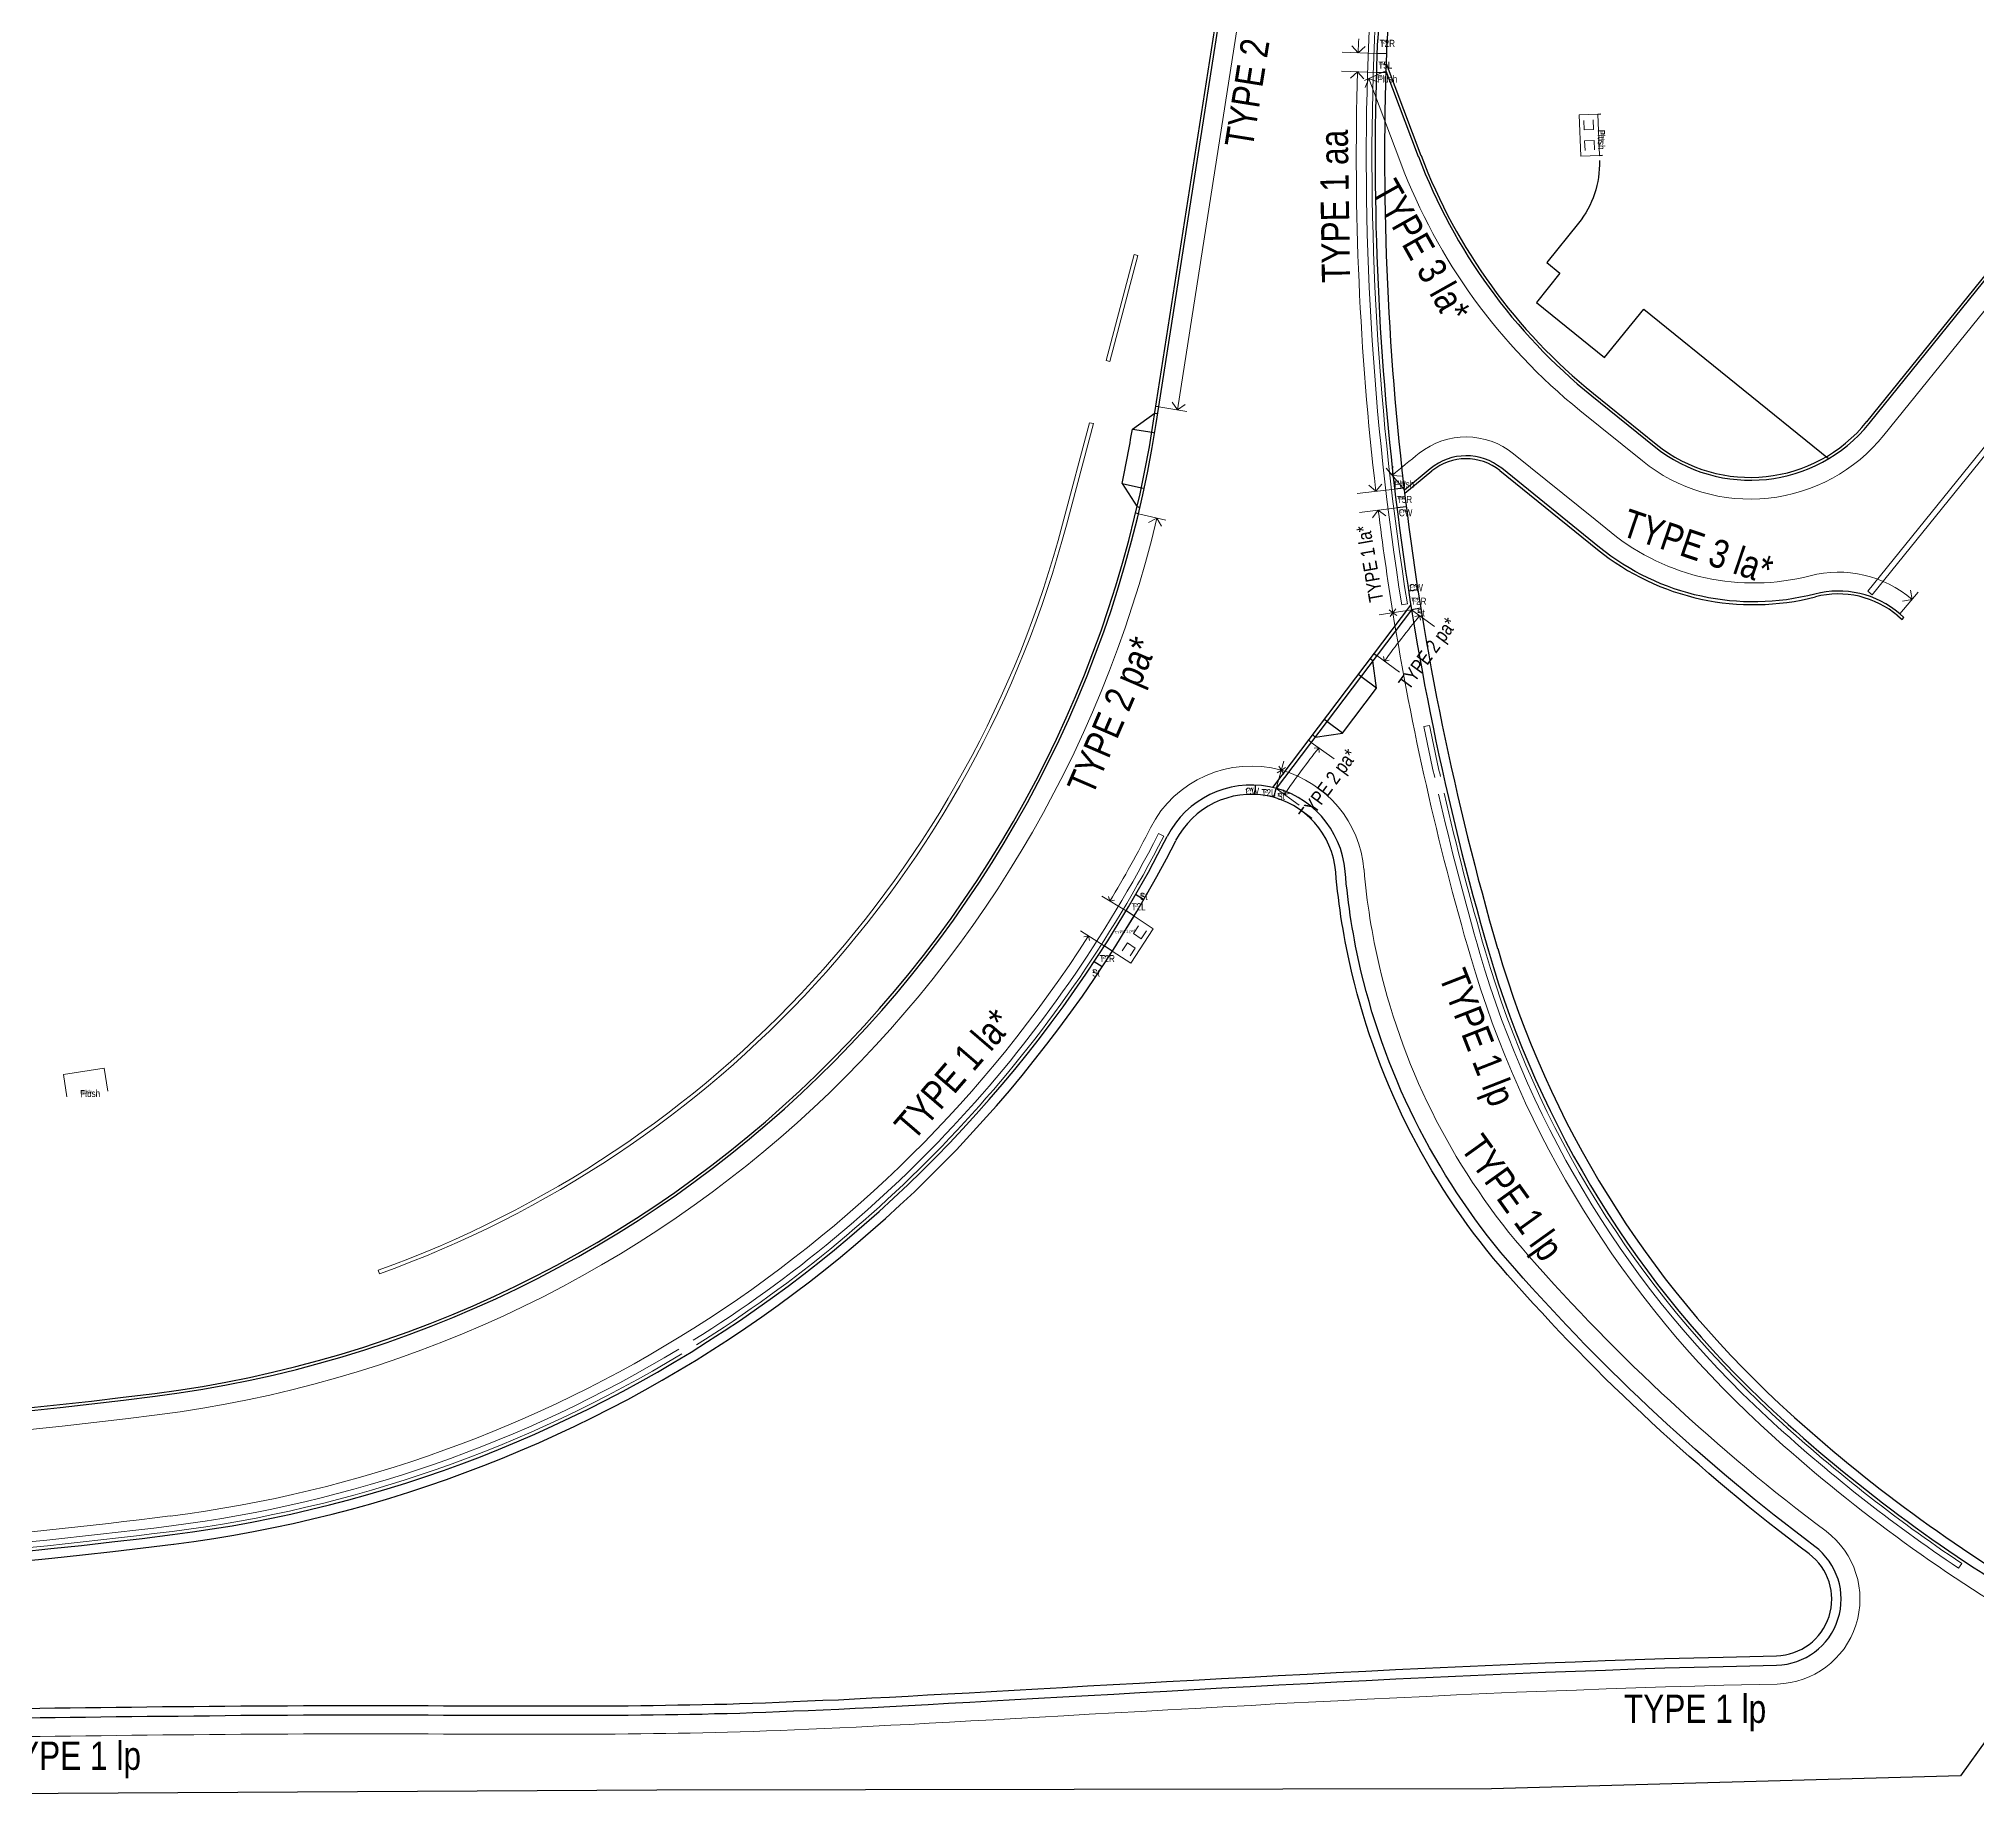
# Model space of a CAD drawing. Extents: x 832756 to 834508, y 817753 to 818399.
# Drawn here: x 834177.5 to 834280.3, y 817753.6 to 817846.8 of the extents above; entities that cross this region are included whole.
import ezdxf

# ---------------------------------------------------------------- set-up
doc = ezdxf.new("R2010")
doc.units = 0
doc.header["$MEASUREMENT"] = 0
doc.linetypes.add('ACAD_ISO02W100', pattern=[15, 12, -3])
doc.layers.get('0').update_dxf_attribs({"lineweight": 0})
for name, color, linetype, lineweight in [('000-PAV-Concrete-b', 1, 'Continuous', 25), ('000-PAV-Reused tiles-b', 3, 'Continuous', 15), ('000-West8 - Transition pieces', 2, 'Continuous', 30), ('000-West8 - Transition pieces @ 0.25', 2, 'Continuous', 30), ('000-West8 - Transition pieces @ 0.5', 2, 'Continuous', 30), ('020-gutter-b-a', 8, 'ACAD_ISO02W100', 9), ('KERBS TYPE', 3, 'Continuous', 0)]:
    doc.layers.add(name, color=color, linetype=linetype, lineweight=lineweight)
doc.styles.add('base plan(mm)$0$SWIS721 LT', font='swiss.ttf')
doc.styles.add('W8 TOPO wkcd', font='swissc.ttf', dxfattribs={"height": 1.1})
doc.linetypes.add('FENCELINE1', pattern='A,6.35,-2.54,[133,ltypeshp.shx,S=2.54,R=0,X=-2.54,Y=0],-2.54,25.4', length=36.83)

# ---------------------------------------------------------------- blocks, each defined once
blk = doc.blocks.new('*U137')
at = {"layer": '000-West8 - Transition pieces @ 0.25', "insert": (0, 0), "char_height": 0.188, "attachment_point": 1, "style": 'W8 TOPO wkcd'}
blk.add_mtext_dynamic_manual_height_columns('St', width=0.3732, gutter_width=1.38, heights=[0.202], dxfattribs=at)
at = {"layer": '000-West8 - Transition pieces @ 0.5', "insert": (0, 0), "char_height": 0.375, "attachment_point": 1, "style": 'W8 TOPO wkcd'}
blk.add_mtext_dynamic_manual_height_columns('St', width=0.7465, gutter_width=2.75, heights=[0.405], dxfattribs=at)
blk = doc.blocks.new('St')
at = {"layer": '000-West8 - Transition pieces'}
blk.add_blockref('*U137', (0, 0), dxfattribs=at)
blk = doc.blocks.new('*U143')
at = {"layer": '000-West8 - Transition pieces @ 0.25', "insert": (0, 0), "char_height": 0.188, "attachment_point": 1, "style": 'W8 TOPO wkcd'}
blk.add_mtext_dynamic_manual_height_columns('CW', width=0.3732, gutter_width=1.38, heights=[0.202], dxfattribs=at)
at = {"layer": '000-West8 - Transition pieces @ 0.5', "insert": (0, 0), "char_height": 0.375, "attachment_point": 1, "style": 'W8 TOPO wkcd'}
blk.add_mtext_dynamic_manual_height_columns('CW', width=0.7465, gutter_width=2.75, heights=[0.405], dxfattribs=at)
blk = doc.blocks.new('CW')
at = {"layer": '000-West8 - Transition pieces'}
blk.add_blockref('*U143', (0, 0), dxfattribs=at)
blk = doc.blocks.new('*U142')
at = {"layer": '000-West8 - Transition pieces @ 0.25', "insert": (0, 0), "char_height": 0.188, "attachment_point": 1, "style": 'W8 TOPO wkcd'}
blk.add_mtext_dynamic_manual_height_columns('T2R', width=0.3989, gutter_width=1.38, heights=[0.205], dxfattribs=at)
at = {"layer": '000-West8 - Transition pieces @ 0.5', "insert": (0, 0), "char_height": 0.375, "attachment_point": 1, "style": 'W8 TOPO wkcd'}
blk.add_mtext_dynamic_manual_height_columns('T2R', width=0.7978, gutter_width=2.75, heights=[0.411], dxfattribs=at)
blk = doc.blocks.new('T2R')
at = {"layer": '000-West8 - Transition pieces'}
blk.add_blockref('*U142', (0, 0), dxfattribs=at)
blk = doc.blocks.new('*U141')
at = {"layer": '000-West8 - Transition pieces @ 0.25', "insert": (0, 0), "char_height": 0.188, "attachment_point": 1, "style": 'W8 TOPO wkcd'}
blk.add_mtext_dynamic_manual_height_columns('T2L', width=0.3732, gutter_width=1.38, heights=[0.202], dxfattribs=at)
at = {"layer": '000-West8 - Transition pieces @ 0.5', "insert": (0, 0), "char_height": 0.375, "attachment_point": 1, "style": 'W8 TOPO wkcd'}
blk.add_mtext_dynamic_manual_height_columns('T2L', width=0.7465, gutter_width=2.75, heights=[0.405], dxfattribs=at)
blk = doc.blocks.new('T2L')
at = {"layer": '000-West8 - Transition pieces'}
blk.add_blockref('*U141', (0, 0), dxfattribs=at)
blk = doc.blocks.new('*U152')
at = {"layer": '000-West8 - Transition pieces @ 0.25', "insert": (0, 0), "char_height": 0.188, "attachment_point": 1, "style": 'W8 TOPO wkcd'}
blk.add_mtext_dynamic_manual_height_columns('T5R', width=0.3989, gutter_width=1.38, heights=[0.205], dxfattribs=at)
at = {"layer": '000-West8 - Transition pieces @ 0.5', "insert": (0, 0), "char_height": 0.375, "attachment_point": 1, "style": 'W8 TOPO wkcd'}
blk.add_mtext_dynamic_manual_height_columns('T5R', width=0.7978, gutter_width=2.75, heights=[0.411], dxfattribs=at)
blk = doc.blocks.new('T5R')
at = {"layer": '000-West8 - Transition pieces'}
blk.add_blockref('*U152', (0, 0), dxfattribs=at)
blk = doc.blocks.new('*U138')
at = {"layer": '000-West8 - Transition pieces @ 0.25', "insert": (0, 0), "char_height": 0.188, "attachment_point": 1, "style": 'W8 TOPO wkcd'}
blk.add_mtext_dynamic_manual_height_columns('Flush', width=0.3732, gutter_width=1.38, heights=[0.202], dxfattribs=at)
at = {"layer": '000-West8 - Transition pieces @ 0.5', "insert": (0, 0), "char_height": 0.375, "attachment_point": 1, "style": 'W8 TOPO wkcd'}
blk.add_mtext_dynamic_manual_height_columns('Flush', width=0.7465, gutter_width=2.75, heights=[0.405], dxfattribs=at)
blk = doc.blocks.new('Flush')
at = {"layer": '000-West8 - Transition pieces'}
blk.add_blockref('*U138', (0, 0), dxfattribs=at)
blk = doc.blocks.new('*U150')
at = {"layer": '000-West8 - Transition pieces @ 0.25', "insert": (0, 0), "char_height": 0.188, "attachment_point": 1, "style": 'W8 TOPO wkcd'}
blk.add_mtext_dynamic_manual_height_columns('T5L', width=0.3989, gutter_width=1.38, heights=[0.205], dxfattribs=at)
at = {"layer": '000-West8 - Transition pieces @ 0.5', "insert": (0, 0), "char_height": 0.375, "attachment_point": 1, "style": 'W8 TOPO wkcd'}
blk.add_mtext_dynamic_manual_height_columns('T5L', width=0.7978, gutter_width=2.75, heights=[0.411], dxfattribs=at)
blk = doc.blocks.new('T5L')
at = {"layer": '000-West8 - Transition pieces'}
blk.add_blockref('*U150', (0, 0), dxfattribs=at)
blk = doc.blocks.new('A$C1F770982')
at = {"layer": '020-gutter-b-a', "color": 2, "linetype": 'FENCELINE1', "ltscale": 4e-05}
for points in [[(834248.32, 817853.9, 0.000076), (834248.02, 817846.73, 0.049875), (834249.77, 817816.74)], [(834248.62, 817853.89, 0.000076), (834248.32, 817846.72, 0.04987), (834250.07, 817816.79)], [(834233.22, 817826.4), (834231.79, 817821.01, -0.246397), (834195.5, 817781.46)], [(834233.42, 817826.35), (834231.99, 817820.96, -0.246398), (834195.57, 817781.27)], [(834250.94, 817810.29, 0.004602), (834251.52, 817807.58)], [(834251.24, 817810.35, 0.004601), (834251.82, 817807.64)], [(834251.72, 817806.7, 0.014452), (834253.92, 817798.25, 0.136172), (834269.14, 817773.67, 0.039267), (834279.3, 817765.66)], [(834252.02, 817806.76, 0.014451), (834254.21, 817798.34, 0.136172), (834269.35, 817773.89, 0.039266), (834279.47, 817765.91)], [(834236.88, 817804.61, -0.135612), (834212.21, 817777.75)], [(834237.15, 817804.47, -0.13562), (834212.37, 817777.5)], [(834211.44, 817777.28, -0.105217), (834184.54, 817767.91, -0.02608), (834154.25, 817765.68)], [(834211.6, 817777.03, -0.105224), (834184.57, 817767.61, -0.026081), (834154.26, 817765.38)]]:
    blk.add_lwpolyline(points, format="xyb", dxfattribs=at)
for points in [[(834295.67, 817843.68), (834274.48, 817817.46)], [(834295.91, 817843.49), (834274.72, 817817.27)], [(834235.59, 817835.31), (834234.1, 817829.7)], [(834235.78, 817835.26), (834234.29, 817829.65)], [(834235.78, 817835.26), (834235.59, 817835.31)], [(834234.29, 817829.65), (834234.1, 817829.7)], [(834233.42, 817826.35), (834233.22, 817826.4)], [(834274.72, 817817.27), (834274.48, 817817.46)], [(834250.07, 817816.79), (834249.77, 817816.74)], [(834250.94, 817810.29), (834251.24, 817810.35)], [(834236.88, 817804.61), (834237.15, 817804.47)], [(834279.3, 817765.66), (834279.47, 817765.91)]]:
    blk.add_lwpolyline(points, dxfattribs=at)
at = {"layer": '020-gutter-b-a', "color": 2, "linetype": 'FENCELINE1', "ltscale": 4e-05, "elevation": 0}
blk.add_lwpolyline([(834195.57, 817781.27), (834195.5, 817781.46)], dxfattribs=at)

msp = doc.modelspace()

# ---------------------------------------------------------------- linework, layer by layer
for points, elevation in [([(834259.92, 817842.45), (834259.94, 817841.95), (834259.44, 817841.93), (834259.42, 817842.43)], 5.82), ([(834259.99, 817840.86), (834259.97, 817841.36), (834259.47, 817841.34), (834259.49, 817840.84)], 5.32), ([(834235.82, 817799.73), (834235.54, 817799.31), (834235.96, 817799.04), (834236.24, 817799.46)], -0.5)]:
    msp.add_lwpolyline(points, dxfattribs=dict(elevation=elevation))
msp.add_lwpolyline([(834234.95, 817798.4), (834235.23, 817798.82), (834235.64, 817798.54), (834235.37, 817798.13)])
at = {"layer": '000-PAV-Concrete-b'}
for p, q in [((834274.43, 817826.45), (834325.38, 817889.51)), ((834274.55, 817826.36), (834325.5, 817889.41)), ((834248.93, 817845.05), (834250.65, 817840.52)), ((834248.94, 817845.44), (834250.79, 817840.57)), ((834259.85, 817827.83), (834263.16, 817825.15)), ((834235.49, 817826.06), (834236.69, 817826.93)), ((834235.49, 817826.06), (834236.53, 817825.89)), ((834234.94, 817823.17), (834235.97, 817822.95)), ((834234.94, 817823.17), (834235.74, 817821.93)), ((834251.28, 817823.96), (834249.91, 817822.83)), ((834249.93, 817822.66), (834251.37, 817823.84)), ((834254.97, 817823.86), (834260.15, 817819.67)), ((834276.08, 817816.15), (834276.3, 817815.96)), ((834276.18, 817816.27), (834276.4, 817816.07)), ((834276.3, 817815.96), (834276.4, 817816.07))]:
    msp.add_line(p, q, dxfattribs=at)
for points in [[(834076.63, 817781.65, 0.09515), (834183.67, 817774.78, 0.334335), (834236.75, 817826.35), (834240.63, 817851.25, 0.029613), (834244.01, 817886.59, 0.029613)], [(834236.6, 817826.38), (834240.48, 817851.27, 0.029613), (834243.86, 817886.6)], [(834429.57, 817872.65), (834426.78, 817875.49), (834424.19, 817875.41, 0.186488), (834416.14, 817872.64), (834407.84, 817865.64), (834405.59, 817864.13), (834384.04, 817845.51, 0.069349), (834377.54, 817838.81, -0.018813), (834366.82, 817825.28, 0.040108), (834338.15, 817785.73), (834332.2, 817775.95), (834330.69, 817772.38), (834327.31, 817767.8), (834321.24, 817757.78, 0.022882), (834314.15, 817756.58), (834300.11, 817756.75), (834284.54, 817756.43), (834280.8, 817756.6), (834279.4, 817754.66), (834254.53, 817753.96), (834210.28, 817753.9), (834162.65, 817753.62)], [(834269.46, 817774.01, 0.052908), (834283.34, 817763.68, 0.142532), (834290.11, 817761.94, -0.011967), (834310.3, 817762.1, 0.267284), (834321.21, 817768.15, -0.000997), (834339.71, 817798.74, -0.040971), (834351.51, 817814.98, 0.015139), (834368.56, 817836.09, -0.047709), (834383.26, 817852.04, -0.00979), (834400.99, 817867.32, -0.00979)], [(834269.8, 817774.38, 0.052908), (834283.6, 817764.11, 0.142532), (834290.09, 817762.44, -0.011967), (834310.31, 817762.6, 0.267284), (834320.78, 817768.41, -0.001036), (834338.6, 817797.85, -0.042628), (834349.75, 817813.7, 0.01404), (834368.16, 817836.4, -0.047709), (834382.93, 817852.42, -0.00979), (834400.67, 817867.71, -0.00979)], [(834260.25, 817840.3, -0.180953), (834259.14, 817836.98), (834257.46, 817834.9), (834258.16, 817834.33), (834256.91, 817832.77), (834260.52, 817829.85), (834262.6, 817832.42), (834272.4, 817824.5)], [(834076.67, 817781.8, 0.09515), (834183.65, 817774.93, 0.334335), (834236.6, 817826.38, 0.313321)], [(834234.94, 817823.17, 0.012191), (834235.49, 817826.06)], [(834276.18, 817816.27, 0.245273), (834271.67, 817817.31, -0.237443), (834260.25, 817819.79), (834255.07, 817823.98, 0.355797), (834251.28, 817823.96, 0.350874)], [(834053.08, 817791.21, 0.315732), (834070.76, 817774.8, -0.023139), (834081.77, 817772.76, 0.088923), (834184.59, 817767.44, 0.24811), (834237.34, 817804.46)], [(834176.76, 817758.23), (834177.56, 817758.24), (834178.36, 817758.25), (834179.17, 817758.26), (834179.98, 817758.27), (834180.79, 817758.28), (834181.6, 817758.29), (834182.42, 817758.3), (834183.24, 817758.31), (834184.07, 817758.32), (834184.89, 817758.32), (834185.72, 817758.33), (834186.54, 817758.34), (834187.37, 817758.35), (834188.21, 817758.36), (834189.04, 817758.36), (834189.87, 817758.37), (834190.7, 817758.37), (834191.54, 817758.38), (834192.37, 817758.38), (834193.2, 817758.38), (834194.03, 817758.38), (834194.86, 817758.38), (834195.69, 817758.38), (834196.52, 817758.38), (834197.34, 817758.38), (834198.15, 817758.38), (834198.96, 817758.37), (834199.77, 817758.37), (834200.57, 817758.37), (834201.36, 817758.37), (834202.15, 817758.37), (834202.92, 817758.37), (834203.69, 817758.36), (834204.45, 817758.36), (834205.19, 817758.36), (834205.93, 817758.36), (834206.65, 817758.37), (834207.36, 817758.37), (834208.06, 817758.37), (834208.75, 817758.37), (834209.42, 817758.38), (834210.08, 817758.39), (834210.73, 817758.4), (834211.38, 817758.41), (834212.02, 817758.42), (834212.67, 817758.43), (834213.33, 817758.45), (834213.99, 817758.46), (834214.66, 817758.48), (834215.34, 817758.51), (834216.04, 817758.53), (834216.76, 817758.56), (834217.5, 817758.59), (834218.27, 817758.62), (834219.07, 817758.66), (834219.9, 817758.69), (834220.76, 817758.74), (834221.67, 817758.78), (834222.61, 817758.83), (834223.6, 817758.88), (834224.63, 817758.94), (834225.71, 817759), (834226.84, 817759.06), (834228.01, 817759.13), (834229.23, 817759.19), (834230.48, 817759.27), (834231.78, 817759.34), (834233.11, 817759.42), (834234.47, 817759.49), (834235.86, 817759.57), (834237.29, 817759.65), (834238.73, 817759.73), (834240.21, 817759.81), (834241.7, 817759.89), (834243.22, 817759.97), (834244.75, 817760.05), (834246.3, 817760.13), (834247.86, 817760.21), (834249.44, 817760.29), (834251.02, 817760.36), (834252.6, 817760.44), (834254.2, 817760.51), (834255.79, 817760.58), (834257.38, 817760.64), (834258.97, 817760.7), (834260.56, 817760.76), (834262.14, 817760.82), (834263.71, 817760.87), (834265.26, 817760.91), (834266.81, 817760.95), (834269.64, 817761.02, 0.711515), (834271.37, 817766.42, -0.051489), (834255.38, 817781.22, -0.123068), (834247.13, 817797.23, -0.036462), (834246.27, 817802.57, -0.036462)], [(834176.77, 817757.73), (834177.57, 817757.74), (834178.37, 817757.75), (834179.17, 817757.76), (834179.98, 817757.77), (834180.8, 817757.78), (834181.61, 817757.79), (834182.43, 817757.8), (834183.25, 817757.81), (834184.07, 817757.82), (834184.9, 817757.82), (834185.72, 817757.83), (834186.55, 817757.84), (834187.38, 817757.85), (834188.21, 817757.86), (834189.04, 817757.86), (834189.87, 817757.87), (834190.7, 817757.87), (834191.54, 817757.88), (834192.37, 817757.88), (834193.2, 817757.88), (834194.03, 817757.88), (834194.86, 817757.88), (834195.69, 817757.88), (834196.51, 817757.88), (834197.34, 817757.88), (834198.15, 817757.88), (834198.96, 817757.87), (834199.77, 817757.87), (834200.57, 817757.87), (834201.36, 817757.87), (834202.15, 817757.87), (834202.92, 817757.87), (834203.69, 817757.86), (834204.45, 817757.86), (834205.19, 817757.86), (834205.93, 817757.86), (834206.65, 817757.87), (834207.37, 817757.87), (834208.06, 817757.87), (834208.75, 817757.87), (834209.42, 817757.88), (834210.08, 817757.89), (834210.74, 817757.9), (834211.39, 817757.91), (834212.03, 817757.92), (834212.68, 817757.93), (834213.34, 817757.95), (834214, 817757.96), (834214.67, 817757.98), (834215.36, 817758.01), (834216.06, 817758.03), (834216.78, 817758.06), (834217.52, 817758.09), (834218.29, 817758.12), (834219.09, 817758.16), (834219.92, 817758.19), (834220.79, 817758.24), (834221.69, 817758.28), (834222.63, 817758.33), (834223.62, 817758.38), (834224.66, 817758.44), (834225.74, 817758.5), (834226.87, 817758.56), (834228.04, 817758.63), (834229.26, 817758.7), (834230.51, 817758.77), (834231.81, 817758.84), (834233.14, 817758.92), (834234.5, 817758.99), (834235.89, 817759.07), (834237.31, 817759.15), (834238.76, 817759.23), (834240.24, 817759.31), (834241.73, 817759.39), (834243.25, 817759.47), (834244.78, 817759.55), (834246.33, 817759.63), (834247.89, 817759.71), (834249.46, 817759.79), (834251.04, 817759.86), (834252.63, 817759.94), (834254.22, 817760.01), (834255.81, 817760.08), (834257.4, 817760.14), (834258.99, 817760.2), (834260.58, 817760.26), (834262.15, 817760.32), (834263.72, 817760.37), (834265.28, 817760.41), (834266.82, 817760.45), (834269.65, 817760.52, 0.711515), (834271.67, 817766.82, -0.051489), (834255.76, 817781.55, -0.123068), (834247.61, 817797.34, -0.036462), (834246.77, 817802.61, -0.036462)], [(834254.37, 817798.39, 0.136172), (834269.46, 817774.01)]]:
    msp.add_lwpolyline(points, format="xyb", dxfattribs=at)
for points in [[(834259.94, 817827.94), (834263.26, 817825.26)], [(834242.94, 817807.05), (834250.25, 817816.72)], [(834250.29, 817816.48), (834243.12, 817807.01)], [(834245.18, 817809.73), (834246.63, 817809.93), (834248.44, 817812.33), (834248.24, 817813.77)], [(834248.44, 817812.33), (834247.61, 817812.95)], [(834246.63, 817809.93), (834245.8, 817810.55)]]:
    msp.add_lwpolyline(points, dxfattribs=at)
for centre, radius, start, end in [((857929.3, 816867.74), 23701.03, 177.567629, 177.632713), ((857929.3, 816867.74), 23700.53, 177.567629, 177.632713), ((834398.86, 817840.5), 150.5, 177.6327, 196.2492), ((834398.86, 817840.5), 150, 177.6327, 196.2492), ((834278.7, 817851.16), 30, 200.7864, 231.0599), ((834278.7, 817851.16), 29.85, 200.7864, 231.0599), ((834268.25, 817831.45), 8.1, 231.0762, 321.0762), ((834268.25, 817831.45), 7.95, 231.0762, 321.0762), ((834253.18, 817821.64), 2.85, 51.0599, 129.4015), ((834268.42, 817829.9), 13.15, 231.0599, 284.4883), ((834272.92, 817812.47), 4.85, 49.3642, 104.4883), ((834241.79, 817802.19), 5, 4.893, 152.9359), ((834241.79, 817802.19), 4.5, 4.893, 152.9359), ((834175.96, 817835.82), 69.43, 277.1987, 332.9359), ((834305.84, 817813.38), 53.1, 196.2492, 227.2666), ((834148.03, 818056.91), 292.27, 256.8724, 277.1987)]:
    msp.add_arc(centre, radius, start, end, dxfattribs=at)
at = {"layer": '000-PAV-Reused tiles-b'}
for points in [[(834260.17, 817842.76), (834260.25, 817840.57), (834259.26, 817840.53), (834259.17, 817842.72)], [(834234.42, 817798.38), (834235.58, 817800.24), (834236.6, 817799.57), (834235.41, 817797.74)]]:
    msp.add_lwpolyline(points, close=True, dxfattribs=at)
msp.add_lwpolyline([(834179, 817790.66), (834178.82, 817791.83), (834180.98, 817792.17), (834181.17, 817790.96)], dxfattribs=at)
at = {"layer": '000-West8 - Transition pieces'}
for p, q in [((834248.96, 817845.95), (834248.46, 817845.97)), ((834248.93, 817844.95), (834248.43, 817844.97)), ((834260.17, 817842.76, 2.32), (834260.33, 817842.77, 1.56)), ((834260.25, 817840.57, 2.11), (834260.41, 817840.58, 1.45)), ((834250.13, 817817.48), (834250.63, 817817.55)), ((834250.78, 817816.56), (834250.29, 817816.48)), ((834242, 817806.68), (834242.02, 817807.18)), ((834242.99, 817806.53), (834243.12, 817807.01)), ((834235.58, 817800.24, -4.67), (834235.16, 817800.52, -6.78)), ((834236.08, 817801.11, -4.86), (834235.66, 817801.38, -6.98)), ((834234.42, 817798.38, -4.32), (834234, 817798.66, -6.63)), ((834233.88, 817797.54, -4.31), (834233.46, 817797.82, -6.63))]:
    msp.add_line(p, q, dxfattribs=at)
for points in [[(834236.89, 817827.24), (834236.74, 817827.26)], [(834236.69, 817826.91), (834236.84, 817826.89)], [(834236.53, 817825.89), (834236.67, 817825.87)], [(834235.97, 817822.95), (834236.12, 817822.92)], [(834249.89, 817822.93), (834249.4, 817822.88)], [(834235.81, 817821.57), (834235.67, 817821.61)], [(834235.75, 817821.95), (834235.89, 817821.91)], [(834250.01, 817821.94), (834249.52, 817821.88)], [(834248.24, 817813.77), (834248.1, 817813.87)], [(834248.31, 817814.15), (834248.45, 817814.05)], [(834247.61, 817812.95), (834247.48, 817813.05)], [(834245.18, 817809.73), (834245.05, 817809.84)], [(834245.8, 817810.55), (834245.67, 817810.66)], [(834244.84, 817809.56), (834244.97, 817809.45)]]:
    msp.add_lwpolyline(points, dxfattribs=at)
at = {"layer": 'KERBS TYPE', "ltscale": 0.000125}
for p, q in [((834248.46, 817845.97), (834246.61, 817846.04)), ((834248.43, 817844.97), (834246.58, 817845.04)), ((834248.58, 817816.21), (834250.29, 817816.48)), ((834243.12, 817807.01), (834243.52, 817808.45))]:
    msp.add_line(p, q, dxfattribs=at)
at = {"layer": 'KERBS TYPE'}
for p, q in [((834247.8, 817844.55), (834248.93, 817845.05)), ((834248.02, 817844.65), (834249.72, 817840.16)), ((834236.89, 817827.24), (834238.37, 817827)), ((834248.94, 817823.98), (834249.91, 817822.84)), ((834249.4, 817822.88), (834247.41, 817822.64)), ((834235.81, 817821.57), (834237.27, 817821.23)), ((834249.52, 817821.88), (834247.53, 817821.64)), ((834276.18, 817816.27), (834277.15, 817817.41)), ((834251.5, 817815.6), (834250.29, 817816.48)), ((834249.66, 817813.17), (834248.45, 817814.05)), ((834246.18, 817808.57), (834244.97, 817809.45)), ((834244.33, 817806.12), (834243.12, 817807.01)), ((834233.87, 817801.29, -6.63), (834235.16, 817800.52, -6.78)), ((834232.74, 817799.46, -6.49), (834234, 817798.66, -6.63))]:
    msp.add_line(p, q, dxfattribs=at)
at = {"layer": 'KERBS TYPE', "ltscale": 0.000125, "flags": 128}
for points in [[(834259.22, 817827.05), (834262.53, 817824.37, 0.414297), (834275.33, 817825.73), (834314.67, 817874.42)], [(834237.88, 817827.08), (834241.62, 817851.1, 0.007367), (834242.85, 817859.88, 0.007367)], [(834276.83, 817817.03, 0.245273), (834271.42, 817818.28, -0.237443), (834260.87, 817820.57), (834260.02, 817821.26), (834255.7, 817824.75, 0.350874), (834250.7, 817824.78)], [(834250.7, 817824.78, 0.008301), (834249.26, 817823.6, 0.006367)], [(834076.38, 817780.68, 0.09515), (834183.79, 817773.79, 0.312477), (834236.79, 817821.34, 0.312477)], [(834250.72, 817816.17, 0.013644), (834248.85, 817813.75)], [(834245.37, 817809.16, 0.013699), (834243.55, 817806.69)], [(834176.78, 817756.73), (834177.58, 817756.74), (834178.38, 817756.75), (834179.19, 817756.76), (834180, 817756.77), (834180.81, 817756.78), (834181.62, 817756.79), (834182.44, 817756.8), (834183.26, 817756.81), (834184.08, 817756.82), (834184.91, 817756.82), (834185.73, 817756.83), (834186.56, 817756.84), (834187.39, 817756.85), (834188.22, 817756.86), (834189.05, 817756.86), (834189.88, 817756.87), (834190.71, 817756.87), (834191.54, 817756.88), (834192.37, 817756.88), (834193.2, 817756.88), (834194.03, 817756.88), (834194.86, 817756.88), (834195.69, 817756.88), (834196.51, 817756.88), (834197.33, 817756.88), (834198.15, 817756.88), (834198.96, 817756.87), (834199.77, 817756.87), (834200.57, 817756.87), (834201.36, 817756.87), (834202.14, 817756.87), (834202.92, 817756.87), (834203.69, 817756.86), (834204.45, 817756.86), (834205.19, 817756.86), (834205.93, 817756.86), (834206.66, 817756.87), (834207.37, 817756.87), (834208.07, 817756.87), (834208.76, 817756.88), (834209.43, 817756.88), (834210.1, 817756.89), (834210.75, 817756.9), (834211.4, 817756.91), (834212.05, 817756.92), (834212.71, 817756.93), (834213.36, 817756.95), (834214.03, 817756.96), (834214.7, 817756.98), (834215.39, 817757.01), (834216.09, 817757.03), (834216.82, 817757.06), (834217.57, 817757.09), (834218.34, 817757.12), (834219.14, 817757.16), (834219.97, 817757.2), (834220.84, 817757.24), (834221.74, 817757.28), (834222.69, 817757.33), (834223.68, 817757.38), (834224.71, 817757.44), (834225.79, 817757.5), (834226.92, 817757.56), (834228.1, 817757.63), (834229.31, 817757.7), (834230.57, 817757.77), (834231.86, 817757.84), (834233.19, 817757.92), (834234.55, 817758), (834235.95, 817758.07), (834237.37, 817758.15), (834238.82, 817758.23), (834240.29, 817758.31), (834241.78, 817758.39), (834243.3, 817758.48), (834244.83, 817758.56), (834246.38, 817758.63), (834247.94, 817758.71), (834249.51, 817758.79), (834251.09, 817758.86), (834252.67, 817758.94), (834254.26, 817759.01), (834255.85, 817759.08), (834257.44, 817759.14), (834259.03, 817759.2), (834260.61, 817759.26), (834262.19, 817759.32), (834263.75, 817759.37), (834265.31, 817759.41), (834266.85, 817759.46), (834269.67, 817759.52, 0.711515), (834272.27, 817767.62, -0.051489), (834256.51, 817782.21, -0.1231), (834248.59, 817797.57, -0.036459), (834247.77, 817802.7, -0.030626)], [(834253.41, 817798.11, 0.136172), (834268.78, 817773.28, 0.052908), (834282.83, 817762.82, 0.142532), (834290.14, 817760.94, 0.125327)]]:
    msp.add_lwpolyline(points, format="xyb", dxfattribs=at)
for points in [[(834247.83, 817846.34), (834247.46, 817846.01), (834247.13, 817846.38)], [(834247.76, 817844.64), (834247.42, 817845.01), (834247.06, 817844.67)], [(834248.48, 817844.47), (834248.02, 817844.65), (834247.84, 817844.18)], [(834237.59, 817827.49), (834237.88, 817827.08), (834238.29, 817827.37)], [(834249.29, 817824.1), (834249.26, 817823.6), (834249.76, 817823.56)], [(834248.72, 817823.14), (834248.4, 817822.76), (834248.02, 817823.08)], [(834237.03, 817820.91), (834236.79, 817821.34), (834236.35, 817821.1)], [(834248.92, 817821.46), (834248.52, 817821.76), (834248.22, 817821.36)], [(834276.33, 817816.94), (834276.83, 817817.03), (834276.74, 817817.52)], [(834249.45, 817816.53), (834249.3, 817816.32), (834249.1, 817816.47)], [(834249.51, 817816.18), (834249.3, 817816.32), (834249.16, 817816.12)], [(834250.47, 817816.13), (834250.72, 817816.17), (834250.76, 817815.93)], [(834248.81, 817814), (834248.85, 817813.75), (834249.1, 817813.8)], [(834245.13, 817809.15), (834245.38, 817809.16), (834245.39, 817808.91)], [(834243.26, 817808.19), (834243.39, 817807.97), (834243.17, 817807.84)], [(834243.6, 817808.11), (834243.39, 817807.97), (834243.52, 817807.76)], [(834243.51, 817806.94), (834243.55, 817806.69), (834243.8, 817806.73)], [(834234.54, 817801.09), (834234.3, 817801.03), (834234.23, 817801.27)], [(834232.92, 817799.14), (834233.16, 817799.19), (834233.22, 817798.95)]]:
    msp.add_lwpolyline(points, dxfattribs=at)
at = {"layer": 'KERBS TYPE', "ltscale": 0.000125}
for centre, radius, start, end in [((834398.86, 817840.5), 151.5, 177.6327, 177.9159), ((834398.86, 817840.5), 151.5, 178.2941, 186.725), ((834398.86, 817840.5), 151.5, 187.1044, 189.1818), ((834398.86, 817840.5), 151.5, 189.1818, 196.2492), ((834241.79, 817802.19), 6, 74.5642, 152.9359), ((834241.79, 817802.19), 6, 4.893, 74.5642), ((834175.96, 817835.82), 67.93, 329.188, 332.9359), ((834175.96, 817835.82), 67.93, 277.1987, 327.3683), ((834148.03, 818056.91), 290.77, 266.8345, 277.1987)]:
    msp.add_arc(centre, radius, start, end, dxfattribs=at)
at = {"layer": 'KERBS TYPE'}
msp.add_arc((834278.7, 817851.16), 31, 200.7862, 231.0599, dxfattribs=at)

# ---------------------------------------------------------------- block references
at = {"layer": '000-West8 - Transition pieces'}
for name, p in [('T2R', (834248.6, 817846.7)), ('Flush', (834248.48, 817844.81)), ('T5L', (834248.53, 817845.55)), ('Flush', (834249.38, 817823.33)), ('T5R', (834249.51, 817822.52)), ('CW', (834249.62, 817821.81)), ('CW', (834250.18, 817817.84)), ('T2R', (834250.27, 817817.12)), ('St', (834250.59, 817816.5)), ('CW', (834241.49, 817807.04)), ('T2L', (834242.34, 817806.97)), ('St', (834243.17, 817806.77)), ('St', (834235.89, 817801.47, -5.82)), ('T2L', (834235.45, 817800.92)), ('St', (834233.36, 817797.41, -5.82)), ('T2R', (834233.75, 817798.17))]:
    msp.add_blockref(name, p, dxfattribs=at)
for p, rotation in [((834260.54, 817841.93), 270.4617535443405), ((834179.7, 817791.01, 4.99), 0.9525628939966899)]:
    msp.add_blockref('Flush', p, dxfattribs=dict(at, rotation=rotation))
at = {"layer": '020-gutter-b-a'}
msp.add_blockref('A$C1F770982', (0, 0), dxfattribs=at)

# ---------------------------------------------------------------- texts
at = {"layer": 'KERBS TYPE', "style": 'base plan(mm)$0$SWIS721 LT', "width": 0.8}
for s, height, rotation, p in [('TYPE 2 pa*', 1.5, 80.9577, (834241.86, 817840.91)), ('TYPE 1 aa', 1.5, 90.9197, (834247.04, 817833.83)), ('TYPE 3 la*', 1.5, 299.3827, (834248.14, 817838.72)), ('TYPE 3 la*', 1.5, 341.2933, (834261.34, 817820.44)), ('TYPE 1 la*', 0.75, 100.051, (834248.8, 817816.97)), ('TYPE 2 pa*', 0.75, 53.6992, (834250.15, 817812.18)), ('TYPE 2 pa*', 1.5, 66.6503, (834233.37, 817806.56)), ('TYPE 2 pa*', 0.75, 53.6992, (834244.86, 817805.21)), ('TYPE 1 pa*', 0.15, 6.0455, (834234.56, 817799.29)), ('TYPE 1 lp', 1.5, 291.3488, (834251.72, 817797.05)), ('TYPE 1 la*', 1.5, 49.2646, (834223.9, 817788.27)), ('TYPE 1 lp', 1.5, 305.6601, (834252.84, 817787.94))]:
    msp.add_text(s, height=height, rotation=rotation, dxfattribs=at).set_placement(p)
for p in [(834261.55, 817757.46), (834175.38, 817754.97)]:
    msp.add_text('TYPE 1 lp', height=1.5, dxfattribs=at).set_placement(p)

doc.saveas('drawing.dxf')
